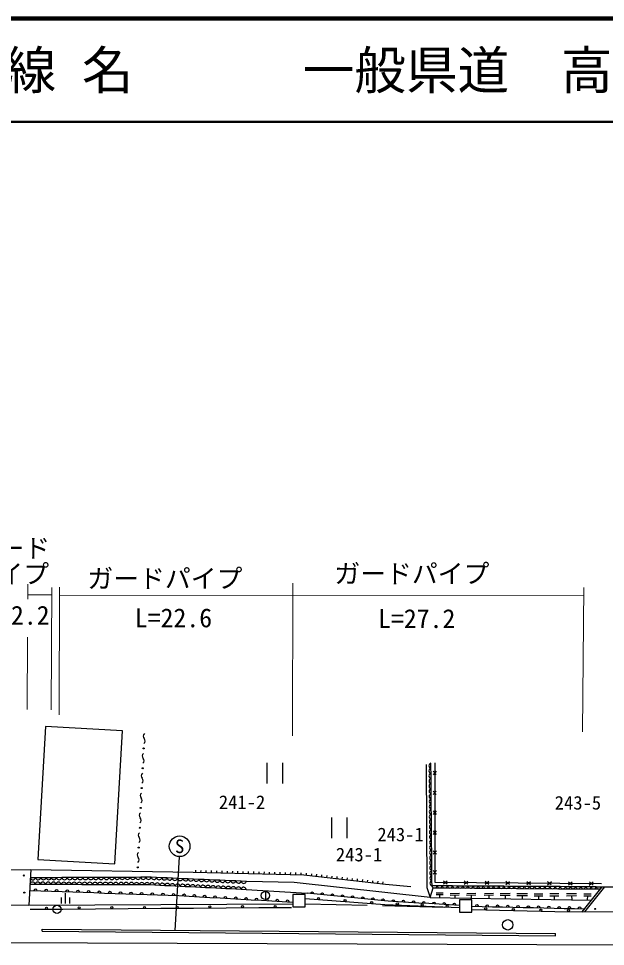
# Model space of a CAD drawing. Units: millimetres, scale not verified. Extents: x 40000 to 680000, y 20000 to 380000.
# Drawn here: x 189237 to 246048, y 290126 to 380000 of the extents above; entities that cross this region are included whole.
import ezdxf
from ezdxf.enums import TextEntityAlignment as Align

# ---------------------------------------------------------------- set-up
doc = ezdxf.new("R2010")
doc.units = ezdxf.units.MM
doc.header["$LTSCALE"] = 1000
doc.linetypes.add('DASHED', pattern=[7.5, 6, -1.5])
for name, color, linetype, lineweight in [('M-BGD', 7, 'Continuous', 25), ('M-BGD-EXST', 7, 'Continuous', 25), ('M-STR-HTXT', 7, 'Continuous', 13), ('M-STR-STRC', 7, 'Continuous', 25), ('M-TTL', 2, 'Continuous', 140), ('M-TTL-LINE', 7, 'Continuous', 50)]:
    doc.layers.add(name, color=color, linetype=linetype, lineweight=lineweight)
doc.layers.add('M-BMK-HTXT', color=7, linetype='Continuous')
doc.layers.add('M-TTL-TXT', color=7, linetype='Continuous')
doc.styles.add('ＭＳ ゴシック', font='')
doc.styles.get('ＭＳ ゴシック').set_extended_font_data('MS Gothic')

msp = doc.modelspace()

# ---------------------------------------------------------------- linework, layer by layer
at = {"layer": 'M-BGD'}
for p, q in [((191842, 311440), (191100, 298542)), ((199300, 311011), (191842, 311440)), ((198557, 298113), (199300, 311011)), ((229159, 307382), (229155, 307877)), ((229163, 306887), (229159, 307382)), ((229520, 307898), (229532, 296336)), ((229168, 306392), (229163, 306887)), ((229671, 307105), (229371, 306764)), ((229371, 307105), (229671, 306765)), ((229172, 305897), (229168, 306392)), ((229176, 305402), (229172, 305897)), ((229181, 304906), (229176, 305402)), ((229185, 304411), (229181, 304906)), ((229673, 305178), (229373, 304837)), ((229373, 305178), (229673, 304838)), ((229189, 303916), (229185, 304411)), ((229194, 303421), (229189, 303916)), ((229198, 302926), (229194, 303421)), ((229202, 302431), (229198, 302926)), ((229675, 303251), (229375, 302910)), ((229375, 303251), (229675, 302911)), ((229207, 301936), (229202, 302431)), ((229211, 301441), (229207, 301936)), ((229215, 300946), (229211, 301441)), ((229677, 301324), (229377, 300983)), ((229377, 301324), (229677, 300984)), ((229220, 300451), (229215, 300946)), ((229224, 299956), (229220, 300451)), ((229228, 299461), (229224, 299956)), ((229233, 298966), (229228, 299461)), ((229679, 299397), (229379, 299056)), ((229379, 299397), (229679, 299057)), ((191100, 298542), (198557, 298113)), ((229237, 298471), (229233, 298966)), ((229241, 297976), (229237, 298471)), ((190412, 297579), (206130, 297309)), ((206385, 297303), (206390, 297503)), ((206896, 297291), (206901, 297491)), ((229246, 297481), (229241, 297976)), ((190879, 296779), (190370, 296776)), ((191388, 296781), (190879, 296779)), ((191897, 296783), (191388, 296781)), ((192406, 296785), (191897, 296783)), ((192915, 296787), (192406, 296785)), ((193424, 296789), (192915, 296787)), ((193933, 296791), (193424, 296789)), ((194441, 296793), (193933, 296791)), ((194950, 296795), (194441, 296793)), ((195459, 296797), (194950, 296795)), ((195968, 296799), (195459, 296797)), ((196477, 296801), (195968, 296799)), ((196986, 296803), (196477, 296801)), ((197495, 296806), (196986, 296803)), ((198004, 296808), (197495, 296806)), ((198512, 296810), (198004, 296808)), ((199021, 296812), (198512, 296810)), ((199530, 296814), (199021, 296812)), ((200039, 296816), (199530, 296814)), ((200548, 296818), (200039, 296816)), ((201057, 296820), (200548, 296818)), ((201566, 296822), (201057, 296820)), ((202075, 296824), (201566, 296822)), ((202587, 296802), (202075, 296824)), ((203099, 296780), (202587, 296802)), ((203611, 296757), (203099, 296780)), ((204123, 296735), (203611, 296757)), ((204635, 296713), (204123, 296735)), ((205147, 296690), (204635, 296713)), ((205659, 296668), (205147, 296690)), ((206171, 296646), (205659, 296668)), ((206130, 297309), (216854, 297054)), ((206683, 296624), (206171, 296646)), ((207195, 296601), (206683, 296624)), ((207707, 296579), (207195, 296601)), ((207406, 297279), (207411, 297479)), ((207917, 297266), (207922, 297466)), ((208428, 297254), (208433, 297454)), ((208938, 297242), (208943, 297442)), ((209449, 297230), (209454, 297430)), ((209960, 297218), (209964, 297418)), ((210470, 297206), (210475, 297406)), ((210981, 297194), (210986, 297394)), ((211492, 297181), (211496, 297381)), ((212002, 297169), (212007, 297369)), ((212513, 297157), (212518, 297357)), ((213024, 297145), (213028, 297345)), ((213534, 297133), (213539, 297333)), ((214045, 297121), (214050, 297321)), ((214556, 297109), (214560, 297309)), ((215066, 297096), (215071, 297296)), ((215577, 297084), (215582, 297284)), ((216088, 297072), (216092, 297272)), ((216598, 297060), (216603, 297260)), ((216854, 297054), (224755, 296157)), ((217100, 297026), (217123, 297225)), ((217594, 296970), (217617, 297169)), ((218088, 296914), (218111, 297113)), ((218582, 296858), (218604, 297056)), ((219076, 296802), (219098, 297000)), ((219570, 296746), (219592, 296944)), ((220063, 296690), (220086, 296888)), ((220557, 296633), (220580, 296832)), ((221051, 296577), (221074, 296776)), ((221545, 296521), (221567, 296720)), ((222039, 296465), (222061, 296664)), ((222532, 296409), (222555, 296608)), ((229250, 296986), (229246, 297481)), ((229254, 296491), (229250, 296986)), ((229381, 297470), (229682, 297130)), ((229681, 297470), (229382, 297130)), ((190338, 296163), (190842, 296160)), ((190842, 296160), (191346, 296158)), ((191346, 296158), (191850, 296156)), ((191850, 296156), (192354, 296154)), ((192354, 296154), (192858, 296151)), ((192858, 296151), (193362, 296149)), ((193362, 296149), (193865, 296147)), ((193865, 296147), (194369, 296145)), ((194369, 296145), (194873, 296142)), ((194873, 296142), (195377, 296140)), ((195377, 296140), (195881, 296138)), ((195881, 296138), (196385, 296136)), ((196385, 296136), (196889, 296133)), ((196889, 296133), (197393, 296131)), ((197393, 296131), (197897, 296129)), ((197897, 296129), (198401, 296126)), ((198401, 296126), (198904, 296124)), ((198904, 296124), (199408, 296122)), ((199408, 296122), (199912, 296120)), ((199912, 296120), (200416, 296117)), ((200416, 296117), (200920, 296115)), ((200920, 296115), (201424, 296113)), ((201424, 296113), (201928, 296111)), ((201928, 296111), (202419, 296087)), ((202419, 296087), (202911, 296062)), ((202911, 296062), (203402, 296038)), ((203402, 296038), (203894, 296014)), ((203894, 296014), (204385, 295990)), ((204385, 295990), (204876, 295966)), ((204876, 295966), (205368, 295942)), ((205368, 295942), (205859, 295918)), ((205859, 295918), (206351, 295894)), ((206351, 295894), (206842, 295870)), ((206842, 295870), (207334, 295846)), ((207334, 295846), (207825, 295821)), ((208219, 296557), (207707, 296579)), ((207825, 295821), (208317, 295797)), ((208731, 296534), (208219, 296557)), ((208317, 295797), (208808, 295773)), ((209243, 296512), (208731, 296534)), ((208808, 295773), (209299, 295749)), ((209755, 296490), (209243, 296512)), ((209299, 295749), (209791, 295725)), ((210267, 296468), (209755, 296490)), ((209791, 295725), (210282, 295701)), ((210779, 296445), (210267, 296468)), ((210282, 295701), (210774, 295677)), ((211291, 296423), (210779, 296445)), ((223026, 296353), (223049, 296552)), ((223520, 296297), (223543, 296496)), ((224014, 296241), (224036, 296440)), ((224508, 296185), (224530, 296384)), ((224755, 296157), (227201, 295940)), ((229259, 295996), (229254, 296491)), ((229755, 295992), (229259, 295996)), ((229532, 296336), (245677, 296216)), ((230252, 295989), (229755, 295992)), ((230749, 295986), (230252, 295989)), ((230362, 296180), (230721, 296477)), ((230364, 296480), (230718, 296177)), ((231245, 295983), (230749, 295986)), ((231742, 295980), (231245, 295983)), ((232238, 295977), (231742, 295980)), ((232735, 295973), (232238, 295977)), ((232380, 296165), (232739, 296462)), ((232382, 296465), (232736, 296162)), ((233231, 295970), (232735, 295973)), ((233728, 295967), (233231, 295970)), ((234225, 295964), (233728, 295967)), ((234721, 295961), (234225, 295964)), ((234398, 296150), (234757, 296447)), ((234400, 296450), (234754, 296147)), ((235218, 295958), (234721, 295961)), ((235714, 295955), (235218, 295958)), ((236211, 295951), (235714, 295955)), ((236707, 295948), (236211, 295951)), ((236416, 296135), (236775, 296432)), ((236418, 296435), (236772, 296132)), ((237204, 295945), (236707, 295948)), ((237701, 295942), (237204, 295945)), ((238197, 295939), (237701, 295942)), ((238694, 295936), (238197, 295939)), ((238434, 296120), (238793, 296417)), ((238436, 296420), (238790, 296117)), ((239190, 295932), (238694, 295936)), ((239687, 295929), (239190, 295932)), ((240183, 295926), (239687, 295929)), ((240680, 295923), (240183, 295926)), ((240452, 296105), (240811, 296402)), ((240454, 296405), (240808, 296102)), ((241177, 295920), (240680, 295923)), ((241673, 295917), (241177, 295920)), ((242170, 295913), (241673, 295917)), ((242666, 295910), (242170, 295913)), ((242470, 296090), (242829, 296387)), ((242472, 296390), (242827, 296087)), ((243163, 295907), (242666, 295910)), ((243659, 295904), (243163, 295907)), ((244156, 295901), (243659, 295904)), ((243807, 293464), (245720, 295891)), ((244065, 293468), (245974, 295890)), ((244653, 295898), (244156, 295901)), ((244488, 296074), (244847, 296372)), ((244490, 296374), (244845, 296072)), ((245149, 295895), (244653, 295898)), ((245149, 295895), (245719, 295891)), ((245720, 295891), (250983, 295876)), ((190366, 295552), (191394, 295516)), ((191394, 295516), (192421, 295480)), ((192421, 295480), (193449, 295445)), ((193449, 295445), (194476, 295409)), ((194476, 295409), (195504, 295373)), ((195504, 295373), (196532, 295338)), ((196532, 295338), (197559, 295302)), ((197559, 295302), (198587, 295266)), ((198587, 295266), (199614, 295231)), ((199614, 295231), (200642, 295195)), ((200642, 295195), (201670, 295159)), ((201670, 295159), (202697, 295124)), ((202697, 295124), (203725, 295088)), ((203725, 295088), (204753, 295052)), ((204753, 295052), (205754, 294995)), ((205754, 294995), (206756, 294938)), ((206756, 294938), (207758, 294881)), ((207758, 294881), (208759, 294823)), ((208759, 294823), (209761, 294766)), ((210774, 295677), (211265, 295653)), ((211265, 295653), (217163, 295285)), ((215772, 295170), (215772, 293970)), ((216972, 295170), (215772, 295170)), ((216972, 293970), (216972, 295170)), ((218144, 295187), (217163, 295285)), ((219124, 295089), (218144, 295187)), ((220105, 294991), (219124, 295089)), ((221086, 294893), (220105, 294991)), ((222067, 294795), (221086, 294893)), ((223047, 294697), (222067, 294795)), ((229666, 295158), (230326, 295154)), ((229670, 295310), (230330, 295305)), ((229996, 295156), (229988, 294878)), ((231030, 295105), (231902, 295127)), ((231033, 295259), (231905, 295280)), ((231466, 295116), (231461, 294835)), ((232613, 295099), (233486, 295125)), ((232618, 295263), (233490, 295288)), ((233049, 295112), (233042, 294812)), ((234320, 295087), (235197, 295113)), ((234325, 295250), (235202, 295275)), ((234759, 295100), (234750, 294802)), ((235856, 295094), (236830, 295103)), ((235857, 295264), (236831, 295272)), ((236343, 295099), (236340, 294788)), ((237466, 295241), (238499, 295262)), ((237468, 295052), (238501, 295074)), ((237984, 295063), (237987, 294718)), ((239146, 295037), (239976, 295037)), ((239147, 295216), (239977, 295216)), ((239561, 295037), (239558, 294708)), ((240667, 295039), (241535, 295044)), ((240669, 295239), (241537, 295243)), ((241101, 295041), (241097, 294675)), ((242279, 295241), (243249, 295253)), ((242287, 295034), (243256, 295047)), ((242772, 295040), (242786, 294661)), ((243941, 295017), (244657, 295030)), ((243950, 295223), (244666, 295235)), ((244299, 295024), (244282, 294647)), ((190231, 294128), (215772, 294266)), ((209335, 293867), (212499, 293890)), ((209761, 294766), (210763, 294709)), ((210763, 294709), (211765, 294652)), ((211765, 294652), (212766, 294594)), ((212499, 293890), (215663, 293914)), ((212766, 294594), (213768, 294537)), ((213768, 294537), (214770, 294480)), ((214770, 294480), (215772, 294423)), ((215772, 293970), (216972, 293970)), ((216972, 294761), (219547, 294571)), ((219547, 294571), (222122, 294382)), ((222122, 294382), (224697, 294193)), ((224028, 294599), (223047, 294697)), ((225009, 294501), (224028, 294599)), ((224697, 294193), (227104, 294093)), ((225996, 294444), (225009, 294501)), ((226983, 294388), (225996, 294444)), ((227970, 294332), (226983, 294388)), ((227104, 294093), (229511, 293993)), ((228957, 294275), (227970, 294332)), ((229944, 294219), (228957, 294275)), ((229511, 293993), (231918, 293893)), ((230931, 294162), (229944, 294219)), ((231918, 294106), (230931, 294162)), ((233118, 294631), (231918, 294631)), ((231918, 294631), (231918, 293431)), ((233118, 293431), (233118, 294631)), ((233118, 294014), (234112, 293992)), ((234112, 293992), (235106, 293970)), ((235106, 293970), (236099, 293948)), ((236099, 293948), (237093, 293926)), ((237093, 293926), (238087, 293904)), ((238087, 293904), (239081, 293882)), ((190351, 293724), (193515, 293748)), ((193515, 293748), (196679, 293772)), ((196679, 293772), (199843, 293795)), ((199843, 293795), (203007, 293819)), ((203007, 293819), (206171, 293843)), ((206171, 293843), (209335, 293867)), ((231918, 293431), (233118, 293431)), ((233118, 293696), (235790, 293638)), ((235790, 293638), (238463, 293580)), ((238463, 293580), (241135, 293522)), ((239081, 293882), (240075, 293860)), ((240075, 293860), (241069, 293838)), ((241069, 293838), (242062, 293816)), ((241135, 293522), (243807, 293464)), ((242062, 293816), (243056, 293794)), ((243056, 293794), (244050, 293773)), ((243807, 293464), (252540, 293587)), ((191532, 291594), (191534, 291794)), ((191532, 291594), (241210, 291167)), ((191534, 291794), (241212, 291367)), ((241210, 291167), (241212, 291367))]:
    msp.add_line(p, q, dxfattribs=at)
at = {"layer": 'M-BGD', "linetype": 'DASHED'}
msp.add_line((216972, 294265), (231918, 293893), dxfattribs=at)
at = {"layer": 'M-BGD'}
for points in [[(228679, 307743), (228753, 295832), (229080, 294865), (244700, 294597)], [(229080, 294865), (215924, 296312), (211291, 296423)], [(229080, 294865), (229363, 295810), (245550, 295676)]]:
    msp.add_lwpolyline(points, dxfattribs=at)
msp.add_lwpolyline([(186491, 297522), (190412, 297579), (190231, 294128), (185252, 294073)], close=True, dxfattribs=at)
for centre, radius in [((201347, 309301), 50), ((201251, 307382), 50), ((201155, 305463), 50), ((201059, 303544), 50), ((200963, 301625), 50), ((200866, 299706), 50), ((200770, 297787), 50), ((189746, 296997), 50), ((189793, 295344), 50), ((218266, 294766), 100), ((191932, 293836), 100), ((195096, 293860), 100), ((198260, 293883), 100), ((201424, 293907), 100), ((204588, 293931), 100), ((207752, 293955), 100), ((210916, 293979), 100), ((214080, 294002), 100), ((220842, 294576), 100), ((223417, 294387), 100), ((225904, 294243), 100), ((228312, 294143), 100), ((230719, 294043), 100), ((234456, 293767), 100), ((237129, 293709), 100), ((239801, 293651), 100), ((242473, 293593), 100), ((245064, 293757), 50), ((236593, 292218), 504)]:
    msp.add_circle(centre, radius, dxfattribs=at)
for centre, radius, start, end in [((201645, 310488), 338, 131.92151, 222.34093), ((201145, 310032), 338, 311.92151, 42.34093), ((201549, 308569), 338, 131.91664, 222.34568), ((201049, 308114), 338, 311.91833, 42.34173), ((229210, 307630), 253, 102.62874, 258.37583), ((229214, 307135), 253, 102.62872, 258.37586), ((201453, 306650), 338, 131.92151, 222.34093), ((229219, 306640), 253, 102.62728, 258.37496), ((200953, 306195), 338, 311.9205, 42.34182), ((229223, 306145), 253, 102.62872, 258.37586), ((229227, 305650), 253, 102.62872, 258.37586), ((201357, 304732), 338, 131.91644, 222.34588), ((229232, 305154), 253, 102.62705, 258.3775), ((229236, 304659), 253, 102.62615, 258.37611), ((200857, 304276), 338, 311.91833, 42.34173), ((229240, 304164), 253, 102.62985, 258.3747), ((229245, 303669), 253, 102.62872, 258.37586), ((201261, 302813), 338, 131.91833, 222.34173), ((229249, 303174), 253, 102.62615, 258.37611), ((229253, 302679), 253, 102.62985, 258.3747), ((200761, 302357), 338, 311.91664, 42.34568), ((229258, 302184), 253, 102.62872, 258.37586), ((201165, 300894), 338, 131.92151, 222.34093), ((229262, 301689), 253, 102.62705, 258.3775), ((229266, 301194), 253, 102.62617, 258.37609), ((200664, 300438), 338, 311.9205, 42.34182), ((229271, 300699), 253, 102.62872, 258.37586), ((229275, 300204), 253, 102.62985, 258.3747), ((229279, 299709), 253, 102.62615, 258.37611), ((229284, 299214), 253, 102.62985, 258.3747), ((201068, 298975), 338, 131.91732, 222.34262), ((200568, 298519), 338, 311.91745, 42.345), ((229288, 298719), 253, 102.62874, 258.37583), ((229292, 298224), 253, 102.62592, 258.37866), ((229297, 297729), 253, 102.62728, 258.37496), ((190625, 296839), 262, 193.89667, 346.57171), ((191133, 296841), 262, 193.89668, 346.5717), ((191642, 296844), 262, 193.89584, 346.57029), ((192151, 296846), 262, 193.89667, 346.57171), ((192660, 296848), 262, 193.89694, 346.56919), ((193169, 296850), 262, 193.89558, 346.57281), ((193678, 296852), 262, 193.89667, 346.57171), ((194187, 296854), 262, 193.89694, 346.56919), ((194696, 296856), 262, 193.89558, 346.57281), ((195204, 296858), 262, 193.89667, 346.57171), ((195713, 296860), 262, 193.89694, 346.56919), ((196222, 296862), 262, 193.89558, 346.57281), ((196731, 296864), 262, 193.89693, 346.5692), ((197240, 296866), 262, 193.89668, 346.5717), ((197749, 296868), 262, 193.89558, 346.57281), ((198258, 296871), 262, 193.89693, 346.5692), ((198767, 296873), 262, 193.89558, 346.57281), ((199275, 296875), 262, 193.89667, 346.57171), ((199784, 296877), 262, 193.89693, 346.5692), ((200293, 296879), 262, 193.89558, 346.57281), ((200802, 296881), 262, 193.89667, 346.57171), ((201311, 296883), 262, 193.89693, 346.5692), ((201820, 296885), 262, 193.89558, 346.57281), ((202333, 296877), 264, 191.56342, 343.45116), ((202845, 296855), 264, 191.56513, 343.44936), ((203357, 296833), 264, 191.56588, 343.45094), ((203869, 296810), 264, 191.56235, 343.45213), ((204381, 296788), 264, 191.56342, 343.45116), ((204893, 296766), 264, 191.56513, 343.44936), ((205405, 296743), 264, 191.5662, 343.44838), ((205917, 296721), 264, 191.56481, 343.45191), ((206429, 296699), 264, 191.56342, 343.45116), ((206941, 296677), 264, 191.56235, 343.45213), ((207453, 296654), 264, 191.5662, 343.44838), ((229301, 297234), 253, 102.62872, 258.37586), ((229305, 296739), 253, 102.62872, 258.37586), ((190590, 296103), 259, 12.85735, 166.62871), ((191094, 296101), 259, 12.85735, 166.62871), ((191598, 296098), 259, 12.85735, 166.62871), ((192102, 296096), 259, 12.85761, 166.62617), ((192605, 296094), 259, 12.85624, 166.6298), ((193109, 296092), 259, 12.85735, 166.62871), ((193613, 296089), 259, 12.85735, 166.62871), ((194117, 296087), 259, 12.85735, 166.62871), ((194621, 296085), 259, 12.85763, 166.62616), ((195125, 296082), 259, 12.85624, 166.6298), ((195629, 296080), 259, 12.85735, 166.62871), ((196133, 296078), 259, 12.85735, 166.62871), ((196637, 296076), 259, 12.85735, 166.62871), ((197141, 296073), 259, 12.85763, 166.62616), ((197644, 296071), 259, 12.85624, 166.6298), ((198148, 296069), 259, 12.85735, 166.62871), ((198652, 296067), 259, 12.85735, 166.62871), ((199156, 296064), 259, 12.85735, 166.62871), ((199660, 296062), 259, 12.85651, 166.62727), ((200164, 296060), 259, 12.85735, 166.62871), ((200668, 296058), 259, 12.85735, 166.62871), ((201172, 296055), 259, 12.85735, 166.62871), ((201676, 296053), 259, 12.86014, 166.62592), ((202171, 296047), 251, 8.972, 165.41287), ((202662, 296023), 251, 8.97312, 165.41186), ((203154, 295999), 251, 8.97326, 165.41172), ((203645, 295975), 251, 8.972, 165.41287), ((204137, 295951), 251, 8.97312, 165.41186), ((204628, 295927), 251, 8.972, 165.41287), ((205120, 295903), 251, 8.97312, 165.41186), ((205611, 295879), 251, 8.97577, 165.41154), ((206103, 295855), 251, 8.972, 165.41287), ((206594, 295830), 251, 8.97312, 165.41186), ((207085, 295806), 251, 8.972, 165.41287), ((207577, 295782), 251, 8.97312, 165.41186), ((207965, 296632), 264, 191.56481, 343.45191), ((208068, 295758), 251, 8.97326, 165.41172), ((208478, 296610), 264, 191.56342, 343.45116), ((208560, 295734), 251, 8.972, 165.41287), ((208990, 296587), 264, 191.56235, 343.45213), ((209051, 295710), 251, 8.97312, 165.41186), ((209502, 296565), 264, 191.5662, 343.44838), ((209543, 295686), 251, 8.97326, 165.41172), ((210014, 296543), 264, 191.56481, 343.45191), ((210034, 295662), 251, 8.9745, 165.41269), ((210526, 296521), 264, 191.56342, 343.45116), ((210525, 295638), 251, 8.97312, 165.41186), ((211017, 295614), 251, 8.972, 165.41287), ((211038, 296498), 264, 191.56223, 343.45225), ((229310, 296243), 253, 102.62728, 258.37496), ((229507, 296048), 254, 191.93439, 347.33872), ((230004, 296045), 254, 191.93072, 347.34007), ((230501, 296042), 254, 191.93439, 347.33872), ((230997, 296039), 254, 191.93352, 347.33727), ((231494, 296035), 254, 191.93439, 347.33872), ((231990, 296032), 254, 191.93325, 347.33985), ((232487, 296029), 254, 191.93185, 347.33896), ((232983, 296026), 254, 191.93325, 347.33985), ((233480, 296023), 254, 191.93185, 347.33896), ((233977, 296020), 254, 191.93325, 347.33985), ((234473, 296017), 254, 191.93464, 347.33616), ((234970, 296013), 254, 191.93325, 347.33985), ((235466, 296010), 254, 191.93439, 347.33872), ((235963, 296007), 254, 191.9307, 347.34009), ((236459, 296004), 254, 191.93327, 347.33983), ((236956, 296001), 254, 191.93185, 347.33896), ((237453, 295998), 254, 191.93327, 347.33983), ((237949, 295994), 254, 191.93464, 347.33616), ((238446, 295991), 254, 191.93327, 347.33983), ((238942, 295988), 254, 191.93439, 347.33872), ((239439, 295985), 254, 191.93072, 347.34007), ((239935, 295982), 254, 191.93439, 347.33872), ((240432, 295979), 254, 191.9307, 347.34009), ((240929, 295976), 254, 191.93439, 347.33872), ((241425, 295972), 254, 191.9335, 347.33729), ((241922, 295969), 254, 191.93439, 347.33872), ((242418, 295966), 254, 191.93325, 347.33985), ((242915, 295963), 254, 191.93185, 347.33896), ((243412, 295960), 254, 191.93325, 347.33985), ((243908, 295957), 254, 191.93185, 347.33896), ((244405, 295953), 254, 191.93325, 347.33985), ((244901, 295950), 254, 191.93352, 347.33727), ((245398, 295947), 254, 191.93439, 347.33872), ((190879, 295511), 173, 5.62333, 170.40399), ((191907, 295475), 173, 5.62155, 170.40565), ((192934, 295440), 173, 5.62361, 170.40037), ((193962, 295404), 173, 5.62333, 170.40399), ((194989, 295368), 173, 5.62183, 170.40203), ((196017, 295333), 173, 5.62333, 170.40399), ((197045, 295297), 173, 5.61982, 170.40415), ((198072, 295261), 173, 5.62155, 170.40565), ((199100, 295226), 173, 5.62333, 170.40399), ((200128, 295190), 173, 5.62361, 170.40037), ((201155, 295154), 173, 5.62155, 170.40565), ((202183, 295119), 173, 5.62361, 170.40037), ((203210, 295083), 173, 5.62333, 170.40399), ((204238, 295047), 173, 5.61804, 170.40582), ((205252, 295006), 168, 2.945, 170.5108), ((206254, 294948), 168, 2.945, 170.5108), ((207256, 294891), 168, 2.94522, 170.51058), ((208258, 294834), 168, 2.94851, 170.51071), ((209259, 294777), 168, 2.94522, 170.51058), ((210261, 294719), 168, 2.945, 170.5108), ((211263, 294662), 168, 2.94472, 170.5145), ((217652, 295221), 165, 359.48784, 169.09097), ((218633, 295123), 165, 359.48713, 169.09515), ((219613, 295025), 165, 359.48746, 169.09135), ((220594, 294927), 165, 359.48751, 169.09477), ((221575, 294829), 165, 359.48784, 169.09097), ((222555, 294731), 165, 359.48746, 169.09135), ((223536, 294633), 165, 359.48784, 169.09097), ((212265, 294605), 168, 2.94522, 170.51058), ((213266, 294548), 168, 2.945, 170.5108), ((214268, 294490), 168, 2.94522, 170.51058), ((215270, 294433), 168, 2.94851, 170.51071), ((224517, 294535), 165, 359.48784, 169.09097), ((225501, 294457), 166, 2.10423, 171.35172), ((226488, 294401), 166, 2.10423, 171.35172), ((227475, 294344), 166, 2.10423, 171.35172), ((228462, 294288), 166, 2.10423, 171.35172), ((229450, 294231), 166, 2.10069, 171.35179), ((230437, 294175), 166, 2.10423, 171.35172), ((231424, 294119), 166, 2.10423, 171.35172), ((233615, 293986), 166, 4.42101, 173.0473), ((234608, 293965), 166, 4.42101, 173.0473), ((235602, 293943), 166, 4.42281, 173.04557), ((236596, 293921), 166, 4.4208, 173.05096), ((237590, 293899), 166, 4.41721, 173.05109), ((238584, 293877), 166, 4.4173, 173.05101), ((239577, 293855), 166, 4.42281, 173.04557), ((240571, 293833), 166, 4.42101, 173.0473), ((241565, 293811), 166, 4.42101, 173.0473), ((242559, 293789), 166, 4.4226, 173.04924), ((243553, 293767), 166, 4.4208, 173.05096)]:
    msp.add_arc(centre, radius, start, end, dxfattribs=at)
at = {"layer": 'M-BGD-EXST'}
for p, q in [((213284, 307916), (213284, 305916)), ((214784, 307916), (214784, 305916)), ((219528, 302605), (219528, 300605)), ((221028, 302605), (221028, 300605)), ((204390, 291667), (204804, 298818)), ((193361, 294872), (193361, 294272)), ((193761, 295272), (193761, 294272)), ((194161, 294872), (194161, 294272)), ((213131, 295461), (213131, 294661))]:
    msp.add_line(p, q, dxfattribs=at)
for centre, radius in [((204830, 299827), 1000), ((213131, 295061), 400), ((192963, 293716), 400)]:
    msp.add_circle(centre, radius, dxfattribs=at)
at = {"layer": 'M-STR-HTXT'}
for p, q in [((190122, 323773), (190122, 325230)), ((192378, 313053), (192447, 324893)), ((193194, 324929), (193167, 312572)), ((215768, 310530), (215778, 325313)), ((243818, 310913), (243942, 324884)), ((190122, 324194), (192443, 324194)), ((193192, 324147), (243935, 324105)), ((190065, 313067), (190108, 320077))]:
    msp.add_line(p, q, dxfattribs=at)
at = {"layer": 'M-STR-STRC'}
msp.add_line((164629, 290598), (285934, 290126), dxfattribs=at)
at = {"layer": 'M-TTL'}
msp.add_line((680000, 380000), (40000, 380000), dxfattribs=at)
at = {"layer": 'M-TTL-LINE'}
msp.add_line((40000, 370000), (680000, 370000), dxfattribs=at)

# ---------------------------------------------------------------- texts
at = {"layer": 'M-BGD-EXST', "style": 'ＭＳ ゴシック'}
msp.add_text('S', height=1320, dxfattribs=at).set_placement((204830, 299827), align=Align.MIDDLE_CENTER)
at = {"layer": 'M-BMK-HTXT', "style": 'ＭＳ ゴシック'}
for s, p in [('241-2', (210869, 304102)), ('243-5', (243384, 304043)), ('243-1', (226212, 300974)), ('243-1', (222199, 299027))]:
    msp.add_text(s, height=1320, dxfattribs=at).set_placement(p, align=Align.MIDDLE_CENTER)
at = {"layer": 'M-STR-HTXT', "style": 'ＭＳ ゴシック'}
for s, p in [('ガード', (188545, 328696)), ('パイプ', (188437, 326207)), ('ガードパイプ', (227310, 326236)), ('ガードパイプ', (203401, 325763)), ('L=2.2', (189122, 322205)), ('L=22.6', (204232, 321952)), ('L=27.2', (227780, 321880))]:
    msp.add_text(s, height=1833, dxfattribs=at).set_placement(p, align=Align.MIDDLE_CENTER)
at = {"layer": 'M-TTL-TXT', "style": 'ＭＳ ゴシック'}
for s, p in [('路 線 名', (180380, 375000)), ('一般県道\u3000高井大道(停)線', (216734, 375000))]:
    msp.add_text(s, height=3666, dxfattribs=at).set_placement(p, align=Align.MIDDLE_LEFT)

doc.saveas('drawing.dxf')
